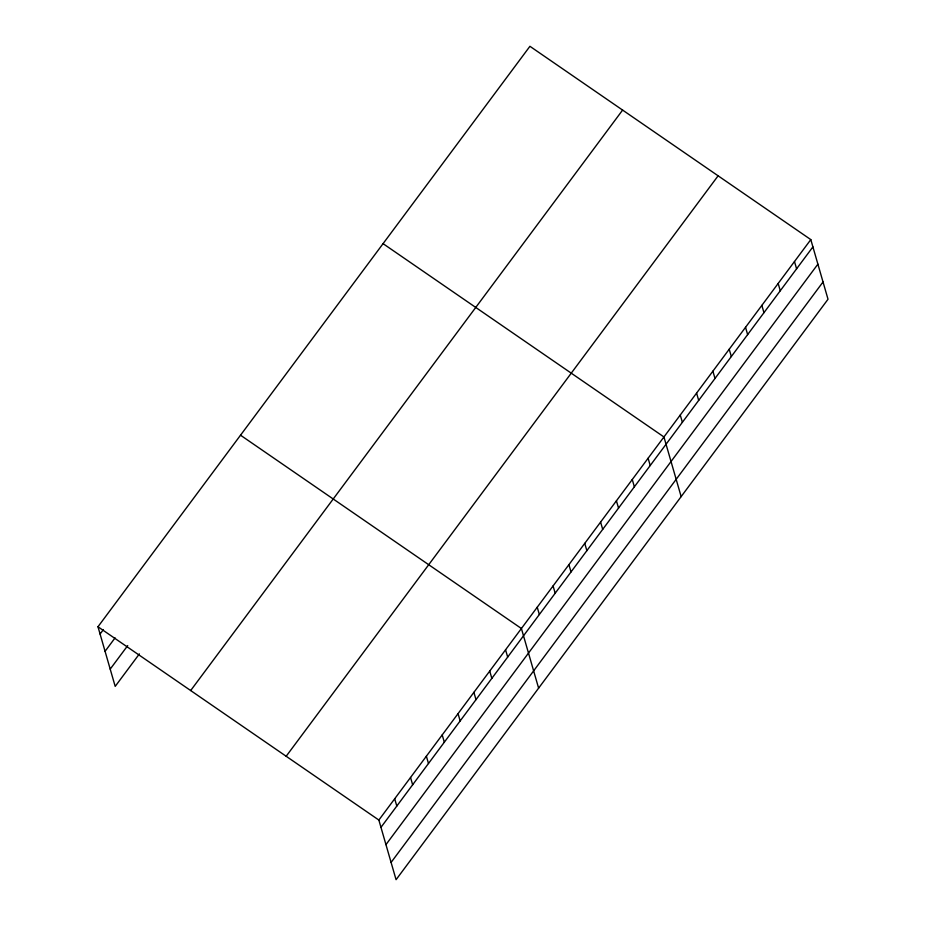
<?xml version="1.0" encoding="UTF-8"?>
<svg xmlns="http://www.w3.org/2000/svg" width="926" height="926" viewBox="0 0 926 926"><rect width="100%" height="100%" fill="white"/><g stroke="black" fill="none" stroke-linecap="round" stroke-linejoin="round"><path stroke-width="1.39" d="M97.982 626.752L529.927 46.3L810.806 239.602L828.018 299.248L396.073 879.7L378.861 820.054L97.982 626.752L115.194 686.398L139.375 653.906M100.089 634.044L103.423 629.564M105.078 651.314L115.079 637.875M110.206 669.116L127.719 645.596M190.675 690.541L622.608 110.09M286.169 756.264L718.113 175.813M378.861 820.054L810.806 239.602M380.968 827.346L812.912 246.895M385.957 844.628L817.889 264.176M391.096 862.419L823.029 281.979M383.063 243.654L663.942 436.956L681.154 496.602M240.517 435.197L521.407 628.511L538.619 688.157M794.485 261.537L796.591 268.829M778.164 283.46L780.271 290.752M761.855 305.383L763.95 312.675M745.534 327.318L747.641 334.61M729.213 349.241L731.32 356.533M712.893 371.176L714.999 378.468M696.583 393.099L698.679 400.391M680.263 415.033L682.369 422.325M648.107 458.243L650.214 465.535M632.273 479.529L634.368 486.821M616.427 500.804L618.533 508.096M600.592 522.09L602.699 529.383M584.757 543.377L586.864 550.669M568.911 564.652L571.018 571.944M553.077 585.938L555.183 593.23M537.242 607.225L539.349 614.517M505.561 649.786L507.668 657.078M489.727 671.072L491.833 678.364M473.892 692.359L475.999 699.651M458.046 713.633L460.153 720.926M442.211 734.92L444.318 742.212M426.377 756.206L428.483 763.499M410.542 777.493L412.649 784.785M394.696 798.768L396.803 806.06"/></g></svg>
